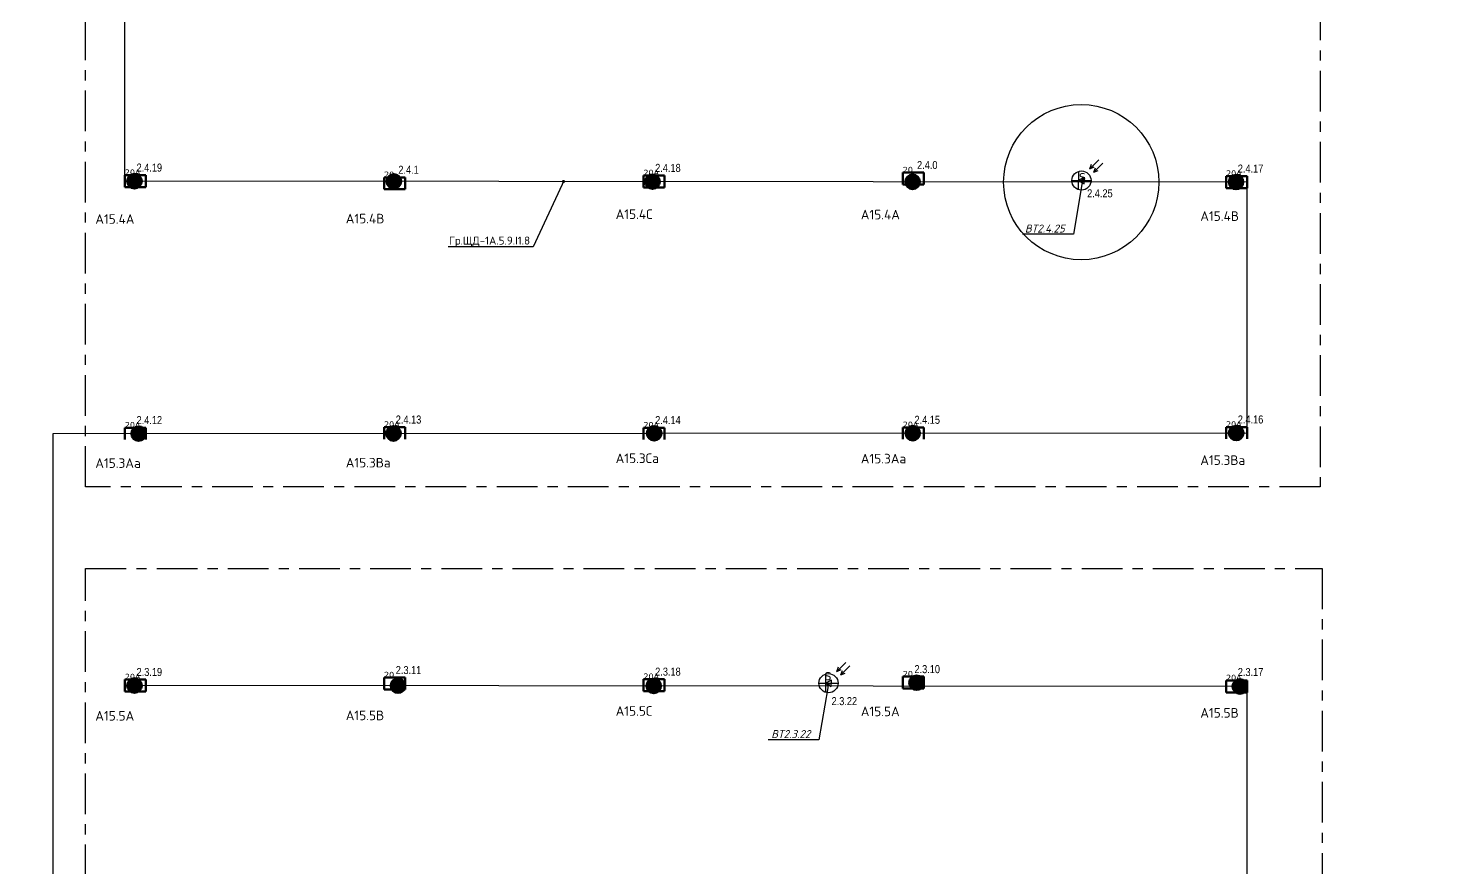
# Model space of a CAD drawing. Header units: millimetres. Extents: x -243740 to 150609, y -473655 to -165121.
# Drawn here: x -41683 to 2650, y -362383 to -336159 of the extents above; entities that cross this region are included whole.
import ezdxf
from ezdxf import colors
from ezdxf.entities.mleader import LeaderData, LeaderLine
from ezdxf.enums import TextEntityAlignment as Align
from ezdxf.math import Vec2, Vec3

# ---------------------------------------------------------------- set-up
doc = ezdxf.new("R2010")
doc.units = ezdxf.units.MM
doc.linetypes.add('Линия сетки', pattern=[22.225, 12.7, -3.175, 3.175, -3.175])
for name, color, linetype, lineweight in [('0_Авт.', 255, 'Continuous', 5), ('_освещение_dali', 3, 'Continuous', 50), ('DALLI', 6, 'TRAY', 30), ('Аварийное_овещение', 1, 'Continuous', 30)]:
    doc.layers.add(name, color=color, linetype=linetype, lineweight=lineweight)
doc.layers.add('_Гр.ЩД-1А.5.9.I1.7', color=6, linetype='Continuous')
doc.layers.add('_Гр.ЩД-1А.5.9.I1.8', color=6, linetype='Continuous')
doc.layers.add('сВЕтильники', color=7, linetype='Continuous', lineweight=40, true_color=0x600080)
doc.styles.add('ELine', font='txt.shx')
doc.styles.add('ISOCPEUR', font='isocpeur.ttf')
doc.styles.add('ISOCPEUR_1', font='isocpeur.ttf', dxfattribs={"height": 200})
doc.styles.get("Standard").update_dxf_attribs({"font": 'ARIALN.TTF'})
doc.styles.add('TableTextStyle', font='')
doc.styles.add('Шрифт - 200', font='', dxfattribs={"height": 200})
doc.styles.get('TableTextStyle').set_extended_font_data('VERDANA.TTF')
doc.styles.get('Шрифт - 200').set_extended_font_data('GOST Common', italic=True)
doc.linetypes.add('TRAY', pattern='A,12.119257,["_",ELine,S=4.5,R=90,X=0,Y=-1.555839],0.750382,["_",ELine,S=4.5,R=0,X=0,Y=-0.805849],1.314849,["_",ELine,S=4.5,R=0,X=0,Y=-0.805849],2.250029,["_",ELine,S=4.5,R=90,X=0,Y=-1.555839],13.565483', length=30)
doc.linetypes.add('Truba', pattern='A,3e-05,[4,MSH_7,S=1,R=0,X=0,Y=0],-3.022072', length=3.022102)
doc.linetypes.add('Проводка в лотке', pattern='A,7.5,[130,ltypeshp.shx,S=0.5,R=0,X=0,Y=0],1,[130,ltypeshp.shx,S=1,R=90,X=0,Y=-0.5],1,[130,ltypeshp.shx,S=0.5,R=0,X=0,Y=0],7.5', length=17)

# ---------------------------------------------------------------- blocks, each defined once
blk = doc.blocks.new('A$C85fa3c5e')
at = {"layer": '0_Авт.', "color": 6, "lineweight": 25, "ltscale": 100}
for points in [[(5.42, 6.5), (2.59, 3.68), (3.15, 5.07)], [(5.42, 6.5), (2.59, 3.68), (3.98, 4.24)], [(6.66, 5.43), (3.83, 2.6), (4.39, 3.99)], [(6.66, 5.43), (3.83, 2.6), (5.22, 3.16)], [(-3, 0), (3, 0)], [(-0.97, 2.84), (-0.98, -2.84)], [(-0.98, 0), (0.85, 1), (0.85, -0.01)], [(-0.98, 0), (0.84, -1.02), (0.85, -0.01)]]:
    blk.add_lwpolyline(points, dxfattribs=at)
blk.add_circle((0, 0), 3, dxfattribs=at)
blk = doc.blocks.new('_Dot')
at = {"color": 0, "linetype": 'ByBlock', "lineweight": -2}
blk.add_line((-0.5, 0), (-1, 0), dxfattribs=at)
at = {"color": 0, "linetype": 'ByBlock', "const_width": 0.5}
blk.add_lwpolyline([(-0.25, 0, 1), (0.25, 0, 1)], format="xyb", close=True, dxfattribs=at)
blk = doc.blocks.new('dgdg')
at = {"layer": 'Аварийное_овещение', "lineweight": 40}
for points in [[(195972, 48429, 0), (195972, 48801, 0)], [(195972, 48801, 0), (195972, 48429, 0)], [(195972, 48801, 0), (196629, 48801, 0)], [(196629, 48801, 0), (195972, 48801, 0)], [(196629, 48801, 0), (195972, 48801, 0)], [(195972, 48801, 0), (195972, 48429, 0)], [(195972, 48429, 0), (195972, 48801, 0)], [(195972, 48801, 0), (196629, 48801, 0)], [(196629, 48801, 0), (196629, 48429, 0)], [(196629, 48429, 0), (196629, 48801, 0)], [(196629, 48429, 0), (196629, 48801, 0)], [(196629, 48801, 0), (196629, 48429, 0)], [(204069, 48447, 0), (204069, 48819, 0)], [(204069, 48819, 0), (204069, 48447, 0)], [(204069, 48819, 0), (204726, 48819, 0)], [(204726, 48819, 0), (204069, 48819, 0)], [(204726, 48819, 0), (204069, 48819, 0)], [(204069, 48819, 0), (204069, 48447, 0)], [(204069, 48447, 0), (204069, 48819, 0)], [(204069, 48819, 0), (204726, 48819, 0)], [(204726, 48819, 0), (204726, 48447, 0)], [(204726, 48447, 0), (204726, 48819, 0)], [(204726, 48447, 0), (204726, 48819, 0)], [(204726, 48819, 0), (204726, 48447, 0)], [(212171, 48429, 0), (212171, 48801, 0)], [(212171, 48801, 0), (212171, 48429, 0)], [(212171, 48801, 0), (212829, 48801, 0)], [(212829, 48801, 0), (212171, 48801, 0)], [(212829, 48801, 0), (212171, 48801, 0)], [(212171, 48801, 0), (212171, 48429, 0)], [(212171, 48429, 0), (212171, 48801, 0)], [(212171, 48801, 0), (212829, 48801, 0)], [(212829, 48801, 0), (212829, 48429, 0)], [(212829, 48429, 0), (212829, 48801, 0)], [(212829, 48429, 0), (212829, 48801, 0)], [(212829, 48801, 0), (212829, 48429, 0)], [(220272, 48439, 0), (220272, 48811, 0)], [(220272, 48811, 0), (220272, 48439, 0)], [(220272, 48811, 0), (220929, 48811, 0)], [(220929, 48811, 0), (220272, 48811, 0)], [(220929, 48811, 0), (220272, 48811, 0)], [(220272, 48811, 0), (220272, 48439, 0)], [(220272, 48439, 0), (220272, 48811, 0)], [(220272, 48811, 0), (220929, 48811, 0)], [(220929, 48811, 0), (220929, 48439, 0)], [(220929, 48439, 0), (220929, 48811, 0)], [(220929, 48439, 0), (220929, 48811, 0)], [(220929, 48811, 0), (220929, 48439, 0)], [(230370, 48449, 0), (230370, 48821, 0)], [(230370, 48821, 0), (230370, 48449, 0)], [(230370, 48821, 0), (231027, 48821, 0)], [(231027, 48821, 0), (230370, 48821, 0)], [(231027, 48821, 0), (230370, 48821, 0)], [(230370, 48821, 0), (230370, 48449, 0)], [(230370, 48449, 0), (230370, 48821, 0)], [(230370, 48821, 0), (231027, 48821, 0)], [(231027, 48821, 0), (231027, 48449, 0)], [(231027, 48449, 0), (231027, 48821, 0)], [(231027, 48449, 0), (231027, 48821, 0)], [(231027, 48821, 0), (231027, 48449, 0)]]:
    blk.add_polyline3d(points, dxfattribs=at)
at = {"layer": 'сВЕтильники', "lineweight": 40}
for points in [[(220272, 56399, 0), (220272, 56771, 0)], [(220272, 56771, 0), (220272, 56399, 0)], [(220272, 56771, 0), (220929, 56771, 0)], [(220929, 56771, 0), (220272, 56771, 0)], [(220929, 56771, 0), (220272, 56771, 0)], [(220272, 56771, 0), (220272, 56399, 0)], [(220272, 56399, 0), (220272, 56771, 0)], [(220272, 56771, 0), (220929, 56771, 0)], [(220929, 56771, 0), (220929, 56399, 0)], [(220929, 56399, 0), (220929, 56771, 0)], [(220929, 56399, 0), (220929, 56771, 0)], [(220929, 56771, 0), (220929, 56399, 0)], [(195972, 56319, 0), (195972, 56691, 0)], [(195972, 56691, 0), (195972, 56319, 0)], [(195972, 56691, 0), (196629, 56691, 0)], [(196629, 56691, 0), (195972, 56691, 0)], [(196629, 56691, 0), (195972, 56691, 0)], [(195972, 56691, 0), (195972, 56319, 0)], [(195972, 56319, 0), (195972, 56691, 0)], [(195972, 56691, 0), (196629, 56691, 0)], [(196629, 56319, 0), (195972, 56319, 0)], [(195972, 56319, 0), (196629, 56319, 0)], [(195972, 56319, 0), (196629, 56319, 0)], [(196629, 56319, 0), (195972, 56319, 0)], [(196629, 56691, 0), (196629, 56319, 0)], [(196629, 56319, 0), (196629, 56691, 0)], [(196629, 56319, 0), (196629, 56691, 0)], [(196629, 56691, 0), (196629, 56319, 0)], [(204069, 56251, 0), (204069, 56623, 0)], [(204069, 56623, 0), (204069, 56251, 0)], [(204069, 56623, 0), (204726, 56623, 0)], [(204726, 56623, 0), (204069, 56623, 0)], [(204726, 56623, 0), (204069, 56623, 0)], [(204069, 56623, 0), (204069, 56251, 0)], [(204069, 56251, 0), (204069, 56623, 0)], [(204069, 56623, 0), (204726, 56623, 0)], [(204726, 56623, 0), (204726, 56251, 0)], [(204726, 56251, 0), (204726, 56623, 0)], [(204726, 56251, 0), (204726, 56623, 0)], [(204726, 56623, 0), (204726, 56251, 0)], [(212171, 56309, 0), (212171, 56681, 0)], [(212171, 56681, 0), (212171, 56309, 0)], [(212171, 56681, 0), (212829, 56681, 0)], [(212829, 56681, 0), (212171, 56681, 0)], [(212829, 56681, 0), (212171, 56681, 0)], [(212171, 56681, 0), (212171, 56309, 0)], [(212171, 56309, 0), (212171, 56681, 0)], [(212171, 56681, 0), (212829, 56681, 0)], [(212829, 56309, 0), (212171, 56309, 0)], [(212171, 56309, 0), (212829, 56309, 0)], [(212171, 56309, 0), (212829, 56309, 0)], [(212829, 56309, 0), (212171, 56309, 0)], [(212829, 56681, 0), (212829, 56309, 0)], [(212829, 56309, 0), (212829, 56681, 0)], [(212829, 56309, 0), (212829, 56681, 0)], [(212829, 56681, 0), (212829, 56309, 0)], [(220929, 56399, 0), (220272, 56399, 0)], [(220272, 56399, 0), (220929, 56399, 0)], [(220272, 56399, 0), (220929, 56399, 0)], [(220929, 56399, 0), (220272, 56399, 0)], [(230371, 56289, 0), (230371, 56661, 0)], [(230371, 56661, 0), (230371, 56289, 0)], [(230371, 56661, 0), (231028, 56661, 0)], [(231028, 56661, 0), (230371, 56661, 0)], [(231028, 56661, 0), (230371, 56661, 0)], [(230371, 56661, 0), (230371, 56289, 0)], [(230371, 56289, 0), (230371, 56661, 0)], [(230371, 56661, 0), (231028, 56661, 0)], [(231028, 56661, 0), (231028, 56289, 0)], [(231028, 56289, 0), (231028, 56661, 0)], [(231028, 56289, 0), (231028, 56661, 0)], [(231028, 56661, 0), (231028, 56289, 0)], [(204726, 56251, 0), (204069, 56251, 0)], [(204069, 56251, 0), (204726, 56251, 0)], [(204069, 56251, 0), (204726, 56251, 0)], [(204726, 56251, 0), (204069, 56251, 0)], [(231028, 56289, 0), (230371, 56289, 0)], [(230371, 56289, 0), (231028, 56289, 0)], [(230371, 56289, 0), (231028, 56289, 0)], [(231028, 56289, 0), (230371, 56289, 0)], [(195972, 40559, 0), (195972, 40931, 0)], [(195972, 40931, 0), (195972, 40559, 0)], [(195972, 40931, 0), (196629, 40931, 0)], [(196629, 40931, 0), (195972, 40931, 0)], [(196629, 40931, 0), (195972, 40931, 0)], [(195972, 40931, 0), (195972, 40559, 0)], [(195972, 40559, 0), (195972, 40931, 0)], [(195972, 40931, 0), (196629, 40931, 0)], [(196629, 40931, 0), (196629, 40559, 0)], [(196629, 40559, 0), (196629, 40931, 0)], [(196629, 40559, 0), (196629, 40931, 0)], [(196629, 40931, 0), (196629, 40559, 0)], [(204069, 40619, 0), (204069, 40991, 0)], [(204069, 40991, 0), (204069, 40619, 0)], [(204069, 40991, 0), (204726, 40991, 0)], [(204726, 40991, 0), (204069, 40991, 0)], [(204726, 40991, 0), (204069, 40991, 0)], [(204069, 40991, 0), (204069, 40619, 0)], [(204069, 40619, 0), (204069, 40991, 0)], [(204069, 40991, 0), (204726, 40991, 0)], [(204726, 40991, 0), (204726, 40619, 0)], [(204726, 40619, 0), (204726, 40991, 0)], [(204726, 40619, 0), (204726, 40991, 0)], [(204726, 40991, 0), (204726, 40619, 0)], [(212171, 40569, 0), (212171, 40941, 0)], [(212171, 40941, 0), (212171, 40569, 0)], [(212171, 40941, 0), (212829, 40941, 0)], [(212829, 40941, 0), (212171, 40941, 0)], [(212829, 40941, 0), (212171, 40941, 0)], [(212171, 40941, 0), (212171, 40569, 0)], [(212171, 40569, 0), (212171, 40941, 0)], [(212171, 40941, 0), (212829, 40941, 0)], [(212829, 40941, 0), (212829, 40569, 0)], [(212829, 40569, 0), (212829, 40941, 0)], [(212829, 40569, 0), (212829, 40941, 0)], [(212829, 40941, 0), (212829, 40569, 0)], [(220272, 40649, 0), (220272, 41021, 0)], [(220272, 41021, 0), (220272, 40649, 0)], [(220272, 41021, 0), (220929, 41021, 0)], [(220929, 41021, 0), (220272, 41021, 0)], [(220929, 41021, 0), (220272, 41021, 0)], [(220272, 41021, 0), (220272, 40649, 0)], [(220272, 40649, 0), (220272, 41021, 0)], [(220272, 41021, 0), (220929, 41021, 0)], [(220929, 41021, 0), (220929, 40649, 0)], [(220929, 40649, 0), (220929, 41021, 0)], [(220929, 40649, 0), (220929, 41021, 0)], [(220929, 41021, 0), (220929, 40649, 0)], [(230370, 40529, 0), (230370, 40901, 0)], [(230370, 40901, 0), (230370, 40529, 0)], [(230370, 40901, 0), (231027, 40901, 0)], [(231027, 40901, 0), (230370, 40901, 0)], [(231027, 40901, 0), (230370, 40901, 0)], [(230370, 40901, 0), (230370, 40529, 0)], [(230370, 40529, 0), (230370, 40901, 0)], [(230370, 40901, 0), (231027, 40901, 0)], [(231027, 40901, 0), (231027, 40529, 0)], [(231027, 40529, 0), (231027, 40901, 0)], [(231027, 40529, 0), (231027, 40901, 0)], [(231027, 40901, 0), (231027, 40529, 0)], [(196629, 40559, 0), (195972, 40559, 0)], [(195972, 40559, 0), (196629, 40559, 0)], [(195972, 40559, 0), (196629, 40559, 0)], [(196629, 40559, 0), (195972, 40559, 0)], [(204726, 40619, 0), (204069, 40619, 0)], [(204069, 40619, 0), (204726, 40619, 0)], [(204069, 40619, 0), (204726, 40619, 0)], [(204726, 40619, 0), (204069, 40619, 0)], [(212829, 40569, 0), (212171, 40569, 0)], [(212171, 40569, 0), (212829, 40569, 0)], [(212171, 40569, 0), (212829, 40569, 0)], [(212829, 40569, 0), (212171, 40569, 0)], [(220929, 40649, 0), (220272, 40649, 0)], [(220272, 40649, 0), (220929, 40649, 0)], [(220272, 40649, 0), (220929, 40649, 0)], [(220929, 40649, 0), (220272, 40649, 0)], [(231027, 40529, 0), (230370, 40529, 0)], [(230370, 40529, 0), (231027, 40529, 0)], [(230370, 40529, 0), (231027, 40529, 0)], [(231027, 40529, 0), (230370, 40529, 0)]]:
    blk.add_polyline3d(points, dxfattribs=at)
at = {"layer": 'Аварийное_овещение', "style": 'ISOCPEUR_1'}
for s, p in [('А15.3Са', (211302, 47695)), ('А15.3Аа', (218959, 47683)), ('А15.3Ва', (229565, 47636)), ('А15.3Аа', (195048, 47544)), ('А15.3Ва', (202871, 47557))]:
    blk.add_text(s, height=300, dxfattribs=at).set_placement(p)
at = {"layer": 'сВЕтильники', "style": 'ISOCPEUR_1'}
for s, p in [('А15.4А', (195048, 55171)), ('А15.4В', (202871, 55184)), ('А15.4С', (211302, 55322)), ('А15.4А', (218959, 55309)), ('А15.4В', (229565, 55263)), ('А15.5А', (195048, 39648)), ('А15.5В', (202871, 39661)), ('А15.5С', (211302, 39799)), ('А15.5А', (218959, 39786)), ('А15.5В', (229565, 39740))]:
    blk.add_text(s, height=300, dxfattribs=at).set_placement(p)
blk = doc.blocks.new('A$Cab2378fa')
at = {"lineweight": 25}
h = blk.add_hatch(color=0, dxfattribs=at)
h.paths.add_polyline_path([(162, -157, 0.442338), (148, 178), (0, 0)])
h.paths.add_polyline_path([(-142, -170), (0, 0), (-163, 158, 0.430096)])
at = {"lineweight": 25, "true_color": 0xfff5f5}
h = blk.add_hatch(color=7, dxfattribs=at)
h.dxf.hatch_style = 1
h.paths.add_polyline_path([(0, 0), (-142, -170, 0.174923), (3, -222, 0.197808), (162, -157)])
h.paths.add_polyline_path([(-163, 158), (0, 0), (148, 178, 0.175398), (3, 230, 0.209014)])
blk.add_circle((3, 4), 226)

msp = doc.modelspace()

# ---------------------------------------------------------------- linework, layer by layer
at = {"layer": '_Гр.ЩД-1А.5.9.I1.7', "ltscale": 100}
msp.add_lwpolyline([(-150052, -393665), (-150052, -384058), (-40908, -384058), (-40908, -380597), (-3614, -380598), (-3614, -372662), (-38668, -372682), (-38668, -364593), (-3613, -364593), (-3613, -356723), (-38668, -356692)], dxfattribs=at)
at = {"layer": '_Гр.ЩД-1А.5.9.I1.8', "ltscale": 100}
msp.add_lwpolyline([(-150052, -393665), (-150052, -384058), (-40908, -384058), (-40908, -348823), (-3613, -348802), (-3612, -340963), (-38668, -340932), (-38668, -332483), (-3612, -332483), (-3611, -324690), (-38668, -324690), (-38668, -316703), (-3611, -316705)], dxfattribs=at)
at = {"layer": 'DALLI', "color": 0, "linetype": 'Линия сетки', "lineweight": -3, "ltscale": 100}
for points in [[(-39895, -315260), (-1334, -315260), (-1334, -350485), (-39895, -350485)], [(-39895, -353037), (-1272, -353037), (-1272, -382937), (-39895, -382937)]]:
    msp.add_lwpolyline(points, close=True, dxfattribs=at)
at = {"layer": 'Defpoints', "color": 3, "ltscale": 100}
msp.add_circle((-8795, -340964, 12785), 2425, dxfattribs=at)

# ---------------------------------------------------------------- block references
at = {"layer": '0_Авт.', "color": 3, "linetype": 'Проводка в лотке', "ltscale": 100, "xscale": 100, "yscale": 100, "zscale": 100}
for p in [(-8788, -340913, 12785), (-16690, -356620)]:
    msp.add_blockref('A$C85fa3c5e', p, dxfattribs=at)
at = {"layer": '_освещение_dali', "color": 1, "ltscale": 100}
for p in [(-38373, -340937), (-22189, -340951), (-3961, -340966), (-38243, -348825), (-30282, -348821), (-22139, -348816), (-14062, -348812), (-3957, -348807), (-38372, -356697), (-22153, -356711), (-3843, -356726)]:
    msp.add_blockref('A$Cab2378fa', p, dxfattribs=at)
at = {"layer": '_освещение_dali', "color": 5, "ltscale": 100}
for p in [(-30271, -340944), (-14066, -340957), (-13943, -356610), (-30143, -356704)]:
    msp.add_blockref('A$Cab2378fa', p, dxfattribs=at)
at = {"layer": 'Defpoints', "linetype": 'Truba'}
msp.add_blockref('dgdg', (-234640, -397437), dxfattribs=at)

# ---------------------------------------------------------------- texts
at = {"layer": '_Гр.ЩД-1А.5.9.I1.7', "ltscale": 100}
for s, p in [('2.3.19', (-37905, -356469)), ('2.3.11', (-29808, -356409)), ('2.3.18', (-21705, -356459)), ('2.3.10', (-13605, -356380)), ('2.3.17', (-3506, -356471)), ('2.3.22', (-16195, -357380))]:
    msp.add_text(s, height=250, dxfattribs=at).set_placement(p, align=Align.BOTTOM_CENTER)
at = {"layer": '_Гр.ЩД-1А.5.9.I1.8', "ltscale": 100}
for s, p in [('2.4.19', (-37905, -340709)), ('2.4.1', (-29808, -340777)), ('2.4.18', (-21705, -340719)), ('2.4.0', (-13605, -340630)), ('2.4.17', (-3506, -340740)), ('2.4.25', (-8212, -341513)), ('2.4.12', (-37905, -348599)), ('2.4.13', (-29808, -348582)), ('2.4.14', (-21705, -348599)), ('2.4.15', (-13605, -348589)), ('2.4.16', (-3506, -348579))]:
    msp.add_text(s, height=250, dxfattribs=at).set_placement(p, align=Align.BOTTOM_CENTER)
at = {"layer": '_освещение_dali', "color": 31, "true_color": 0xf8ce8b, "style": 'TableTextStyle'}
for s, height, p in [('20А', 180, (-38668, -340747)), ('20', 180, (-30571, -340814)), ('20А', 180, (-22469, -340757)), ('20', 180, (-14368, -340667)), ('S', 250, (-8868, -340933, 12785)), ('20А', 180, (-4269, -340777)), ('20А', 180, (-30571, -348619)), ('20А', 180, (-14368, -348627)), ('20А', 180, (-4270, -348617)), ('20А', 180, (-38668, -348637)), ('20А', 180, (-22469, -348637))]:
    msp.add_text(s, height=height, dxfattribs=at).set_placement(p)
at = {"layer": '_освещение_dali', "color": 31, "true_color": 0xfcc187, "style": 'TableTextStyle'}
for s, height, p in [('20А', 180, (-38668, -356507)), ('20', 180, (-30571, -356446)), ('20А', 180, (-22469, -356497)), ('S', 250, (-16820, -356524)), ('20', 180, (-14368, -356417)), ('20А', 180, (-4270, -356537))]:
    msp.add_text(s, height=height, dxfattribs=at).set_placement(p)

# ---------------------------------------------------------------- leaders
at = {"layer": '_Гр.ЩД-1А.5.9.I1.8', "ltscale": 100}
ml = msp.add_multileader_mtext('Standard', dxfattribs=at)
ml.set_content('Гр.ЩД-1А.5.9.I1.8', color=256, style='ISOCPEUR')
ml.set_leader_properties()
ml.set_arrow_properties(name='DOT')
ml.build(insert=Vec2(0, 0))
ml.multileader.update_dxf_attribs({"has_dogleg": 0, "text_left_attachment_type": 6, "text_right_attachment_type": 6, "arrow_head_size": 100})
ctx = ml.context
ctx.base_point, ctx.char_height, ctx.arrow_head_size, ctx.landing_gap_size, ctx.plane_origin = Vec3(-28745, -342990), 250, 100, 200, Vec3(55749, -215220)
ctx.left_attachment, ctx.right_attachment = 6, 6
notes = []
notes.append((ctx, [(1, (1, 1, 0), (-25912, -342990), (-1, 0), 8, [(1, [(-24965, -340944)], 0, [])])]))
ctx.mtext.insert, ctx.mtext.width, ctx.mtext.flow_direction = Vec3(-28545, -342665), 2425, 5
at = {"layer": '_освещение_dali'}
ml = msp.add_multileader_mtext('Standard', dxfattribs=at)
ml.set_content('{\\fISOCPEUR|b0|i1|c204|p34;ВТ2.4.25}', color=256, style='Шрифт - 200')
ml.set_leader_properties()
ml.set_arrow_properties(name='DOT')
ml.build(insert=Vec2(0, 0))
ml.multileader.update_dxf_attribs({"has_dogleg": 0, "text_left_attachment_type": 6, "text_right_attachment_type": 6, "arrow_head_size": 100})
ctx = ml.context
ctx.base_point, ctx.char_height, ctx.arrow_head_size, ctx.landing_gap_size, ctx.plane_origin = Vec3(-10755, -342589, 12785), 250, 100, 200, Vec3(77142, -211574, 12785)
ctx.left_attachment, ctx.right_attachment = 6, 6
notes.append((ctx, [(1, (1, 1, 0), (-9032, -342589, 12785), (-1, 0), 8, [(1, [(-8749, -340875, 12785)], 0, [])])]))
ctx.mtext.insert, ctx.mtext.flow_direction = Vec3(-10555, -342289, 12785), 5
ml = msp.add_multileader_mtext('Standard', dxfattribs=at)
ml.set_content('{\\fISOCPEUR|b0|i1|c204|p34;ВТ2.3.22}', color=256, style='Шрифт - 200')
ml.set_leader_properties()
ml.set_arrow_properties(name='DOT')
ml.build(insert=Vec2(0, 0))
ml.multileader.update_dxf_attribs({"has_dogleg": 0, "text_left_attachment_type": 6, "text_right_attachment_type": 6, "arrow_head_size": 100})
ctx = ml.context
ctx.base_point, ctx.char_height, ctx.arrow_head_size, ctx.landing_gap_size, ctx.plane_origin = Vec3(-18679, -358385), 250, 100, 200, Vec3(69194, -227370)
ctx.left_attachment, ctx.right_attachment = 6, 6
notes.append((ctx, [(1, (1, 1, 0), (-16980, -358385), (-1, 0), 8, [(1, [(-16697, -356671)], 0, [])])]))
ctx.mtext.insert, ctx.mtext.flow_direction = Vec3(-18479, -358085), 5
for ctx, leaders in notes:
    for number, flags, end, landing, length, lines in leaders:
        leader = LeaderData()
        leader.index, (leader.has_last_leader_line, leader.has_dogleg_vector, leader.attachment_direction) = number, flags
        leader.last_leader_point, leader.dogleg_vector, leader.dogleg_length = Vec3(end), Vec3(landing), length
        for number, points, colour, breaks in lines:
            line = LeaderLine()
            line.index, line.vertices, line.color, line.breaks = number, Vec3.list(points), colors.encode_raw_color(colour), breaks
            leader.lines.append(line)
        ctx.leaders.append(leader)

doc.saveas('drawing.dxf')
